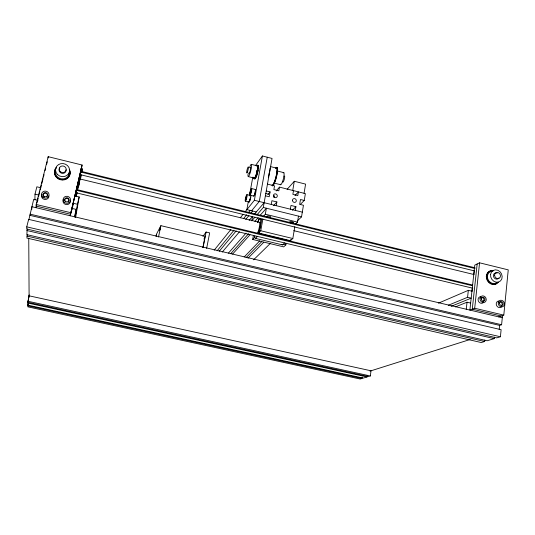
<?xml version="1.0" encoding="UTF-8"?>
<svg xmlns="http://www.w3.org/2000/svg" width="535" height="535" viewBox="0 0 535 535"><rect width="100%" height="100%" fill="white"/><g stroke="black" fill="none" stroke-linecap="round" stroke-linejoin="round"><path stroke-width="0.8" d="M31.819 209.212L31.832 206.704L502.291 317.73M34.902 199.956L35.002 194.145L36.855 186.809L40.794 187.752M82.102 165.021L70.225 215.765L82.102 165.021L48.197 156.681L36.199 204.497L36.126 207.72L36.728 205.313M48.13 157.932L48.197 156.681M503.796 315.128L508.25 269.874L479.574 262.819L474.786 265.119L469.884 310.079L474.685 308.24L503.796 315.128L498.714 316.887M499.202 329.5L499.61 325.394L501.603 324.745L502.526 315.403M500.412 336.762L501.114 329.694L28.636 219.377L26.75 226.86L26.777 229.013L496.747 337.866L500.412 336.762L26.75 226.86M27.205 228.9L26.857 234.644L487.111 340.768L494.2 338.628L494.353 337.124M27.272 234.504L26.904 238.068L481.246 342.534L484.67 341.504L484.824 340.026M477.166 263.976L472.271 309.17L501.241 316.011M474.685 308.24L479.574 262.819M466.259 309.223L467.028 302.208L470.653 303.071M448.303 305.278L467.57 297.293L468.339 290.331L472.044 291.221M472.057 291.187L472.412 287.904M473.843 274.776L474.204 271.492M80.203 179.024L259.622 222.359M250.447 197.542L250.059 199.415M204.557 238.209L204.189 239.941M370.32 375.971L371.029 370.795L29.097 295.815L27.787 302.288L368.394 376.546L370.32 375.971L27.767 301.218M28.148 301.586L27.82 305.117L363.305 378.084L367.057 376.954L367.244 375.563M28.181 304.408L27.847 306.849L360.175 379.027L362.001 378.472L362.195 377.108M71.603 210.884L71.991 208.409L76.211 209.412L74.947 216.802M72.319 209.018L73.221 203.253L77.435 204.263L75.174 217.377M250.42 197.763L250.126 199.201M75.696 196.412L75.937 194.961L75.562 196.512M304.061 193.296L305.585 184.12L294.303 181.265L287.108 189.363M297.473 220.788L301.526 216.876L303.452 205.266L299.674 204.323L300.476 199.508L304.248 200.451L305.378 193.63L279.471 187.116L276.234 190.908M261.093 218.955A11.054 2.033 -76.3 0 1 259.288 231.046L258.679 232.992L290.478 240.663L292.826 238.516L294.812 226.679M295.775 223.764L297.493 222.119L298.49 216.127M81.882 171.889L82.383 168.913L80.852 168.538M290.351 209.178L290.986 205.453L295.922 206.677L295.293 210.402M293.501 190.641L292.872 194.332L297.788 195.563L298.41 191.878L294.986 195.536M292.745 190.453L294.303 181.265M75.616 217.384L79.173 196.96L74.505 195.843M276.234 205.687L276.883 201.956L271.914 200.719L271.258 204.45M279.471 187.116L278.829 190.814L273.873 189.577L274.529 185.879L267.467 184.107M258.679 232.992L260.759 230.759L262.872 218.875M263.294 216.501L265.32 214.227L266.383 208.215L260.358 215.103M266.249 190.955L270.075 191.911L269.219 196.746L265.387 195.79M285.824 243.592L285.911 244.836L283.677 246.876L252.674 239.446L253.403 235.387M257.014 214.769L263.307 207.453L272.048 158.44L262.417 155.973L255.697 165.308M245.532 211.325L254.372 200.277L262.417 155.973M252.594 216.321L251.771 220.861L254.921 217.203M267.239 157.21L259.268 201.488L251.59 210.77M248.34 201.501L246.849 209.606L256.318 211.934M249.377 195.83L252.801 177.185M202.912 247.524L205.126 236.196L160.888 225.663L156.447 234.256L156.106 235.875M203.066 247.571L206.102 232.036L209.653 232.885L206.644 248.414M77.455 190.38L80.243 178.697M158.5 237.052L160.888 225.663M156.1 236.303L156.621 234.524L156.32 236.283M75.85 196.258L76.813 192.239M77.388 189.825L81.039 174.544M81.614 172.13L82.383 168.913M76.217 196.686L77.187 192.633M78.739 186.147L79.514 182.903M80.477 178.85L81.253 175.607M74.459 216.769L76.211 209.412M77.435 204.263L79.173 196.96M81.801 166.84L70.466 214.227L36.159 206.122L36.567 204.51M29.218 294.912L28.442 298.798L29.238 295.561M27.787 302.288L28.495 299.379L28.502 300.135M27.82 305.117L28.174 303.686M36.968 202.892L38.186 198.057M38.587 196.445L39.804 191.61M40.205 189.999L41.422 185.157M41.824 183.545L43.041 178.71M43.442 177.098L44.051 174.677M45.06 170.645L45.669 168.231M46.679 164.198L47.287 161.777M28.836 219.825L33.698 199.314L37.978 200.331M204.082 238.871L204.276 238.222M290.478 240.663L290.9 239.379M249.979 199.675L249.557 200.618M249.912 199.863L249.624 200.518M202.925 236.483L206.102 232.036M214.187 250.206L230.906 229.468M240.309 217.805L242.917 214.562M217.11 250.808L234.016 230.217M243.525 218.628L246.695 214.769M248.28 212.836L250.4 210.262M219.189 251.323L236.182 230.899M245.739 219.41L248.922 215.578M251.049 213.024L252.64 211.111M267.941 194.459L270.075 191.911M222.246 252.092L239.439 231.829M249.109 220.427L252.333 216.628M254.172 214.461L264.156 202.698M254.887 221.37L258.171 217.611M228.452 253.115L246.013 233.153M230.699 253.73L248.507 233.768M273.546 205.694L276.883 201.956M232.578 254.092L249.925 234.852M252.674 239.446L254.647 237.326L254.613 236.089M244.161 256.994L259.756 240.857M246.033 257.709L261.695 241.686M292.438 210.242L295.922 206.677M300.162 204.597L304.248 200.451M248.026 258.204L263.782 242.268M253.603 259.809L270.235 243.532M438.453 303.164L468.339 290.331M451.112 306.368L471.188 298.155L467.57 297.293M455.405 306.903L467.028 302.208M369.986 371.123L470.265 339.437M27.793 303.031L367.057 376.954M27.833 305.833L362.001 378.472M26.877 236.069L484.67 341.504M26.797 230.505L494.2 338.628M29.96 214.134L501.603 324.745M29.96 215.358L499.61 325.394M36.199 204.497L70.7 212.662M35.002 194.145L38.567 194.987M260.759 230.759L292.826 238.516M76.431 189.49L472.438 285.001M76.251 190.253L472.358 285.73M75.99 192.754L472.806 288.218M283.503 244.261L285.911 244.836M255.456 238.396L282.44 244.869M293.708 230.652L473.883 274.508M265.32 214.227L297.493 222.119M80.257 171.133L475.08 267.794M80.885 172.089L475 268.516M79.782 174.537L474.639 270.944M245.391 201.12L249.136 202.043M263.307 207.453L301.526 216.876M250.019 195.155L253.844 196.104M246.889 194.633L250.634 195.569M254.372 200.277L302.315 212.141M251.55 188.534L255.376 189.484M265.413 193.423L268.59 194.212M248.32 176.617L254.332 178.128M273.98 183.05L280.748 184.756M270.362 166.559L276.675 168.164M251.236 164.339L257.248 165.87M277.097 170.939L283.871 172.665M28.75 238.108L29.104 296.41M48.966 195.924A3.772 3.518 9.7 0 1 44.351 199.381A3.772 3.518 9.7 0 1 41.884 194.232M47.334 196.044A2.227 2.073 9.8 0 1 47.067 196.526M44.492 197.241A2.227 2.073 9.8 0 1 43.977 196.987M43.235 196.151A2.227 2.073 9.8 0 1 43.061 195.629M43.027 195.088A2.227 2.073 9.8 0 1 45.421 193.235A2.227 2.073 9.8 0 1 47.454 195.516M70.419 201.046A3.738 3.504 12.3 0 1 65.865 204.497A3.738 3.504 12.3 0 1 63.391 199.368M64.615 200.772A2.207 2.066 12.3 0 1 67.504 198.505A2.207 2.066 12.3 0 1 68.212 202.049M69.282 169.535A7.885 7.316 13.2 0 1 66.674 178.911A7.885 7.316 13.2 0 1 56.322 177.252A7.885 7.316 13.2 0 1 56.549 167.488M69.323 169.247A7.891 7.323 13.2 0 1 66.708 178.63A7.891 7.323 13.2 0 1 56.342 176.971A7.891 7.323 13.2 0 1 56.576 167.208M69.115 174.316A7.008 6.5 13.2 0 1 68.747 175.393M69.323 172.604A7.015 6.507 13.2 0 1 61.411 178.837A7.015 6.507 13.2 0 1 55.587 170.471M66.066 169.749A3.538 3.277 13.4 0 1 62.622 173.393A3.538 3.277 13.4 0 1 59.084 169.595M59.311 168.772A3.538 3.277 13.4 0 1 59.766 168.037M496.654 282.768A6.38 5.557 58.6 0 1 487.8 278.969A6.38 5.557 58.6 0 1 492.521 271.245M498.881 277.906A3.21 2.795 58.5 0 1 495.122 278.661A3.21 2.795 58.5 0 1 493.618 274.609A3.21 2.795 58.5 0 1 497.115 273.158M483.132 302.797A3.424 3.003 60 0 1 478.33 300.964A3.424 3.003 60 0 1 480.718 296.657M481.179 297.828A2.02 1.772 60 0 1 483.821 298.991A2.02 1.772 60 0 1 482.69 301.526M501.823 306.555A3.417 2.976 60.6 0 1 496.687 305.699A3.417 2.976 60.6 0 1 498.841 300.998M499.349 302.168A2.013 1.752 60.5 0 1 501.863 303.091A2.013 1.752 60.5 0 1 501.302 305.699M496.888 283.47A7.176 6.246 58.6 0 1 486.542 278.715A7.176 6.246 58.6 0 1 493.491 270.837M498.459 282.152A7.182 6.253 58.6 0 1 487.345 279.718A7.182 6.253 58.6 0 1 493.317 270.549M255.195 191.162A2.006 0.341 -76 0 1 254.934 192.908M254.861 193.188A2.006 0.341 -76 0 1 254.346 194.539M258.218 166.144A6.32 1.05 -75.8 0 1 258.298 168.679M258.077 170.11A6.32 1.05 -75.8 0 1 255.483 177.974M250.233 196.091A3.337 0.555 -76.1 0 1 250.821 196.806A3.337 0.555 -76.1 0 1 249.711 201.18A3.337 0.555 -76.1 0 1 248.929 201.207M255.182 189.651A3.411 0.582 -76 0 1 255.148 193.035A3.411 0.582 -76 0 1 253.623 195.75M273.739 196.077A2 0.381 -75.9 0 1 274.248 195.79A2 0.381 -75.9 0 1 274.02 197.656M257.723 165.703A7.115 1.184 -75.8 0 1 257.683 172.517A7.115 1.184 -75.8 0 1 254.493 178.402M256.974 165.516A7.115 1.177 -75.8 0 1 257.696 168.552A7.115 1.177 -75.8 0 1 255.269 177.312A7.115 1.177 -75.8 0 1 253.724 177.239M270.101 168.137A9.704 1.732 -75.7 0 1 268.323 177.292M269.673 170.578A8.914 1.592 -75.7 0 1 268.991 174.189M283.149 172.919A6.293 1.23 -75.6 0 1 283.343 179.004A6.293 1.23 -75.6 0 1 280.253 184.147M275.431 168.411A9.69 1.806 -75.6 0 1 276.836 173.387A9.69 1.806 -75.6 0 1 272.422 185.846M276.254 168.07A8.901 1.658 -75.6 0 1 275.873 177.132A8.901 1.658 -75.6 0 1 271.867 185.137M276.475 167.629A9.69 1.812 -75.6 0 1 276.996 174.657A9.69 1.812 -75.6 0 1 272.796 185.939M277.05 168.264A8.901 1.665 -75.6 0 1 276.247 177.232A8.901 1.665 -75.6 0 1 272.649 185.377M284.058 176.396A3.143 0.622 -75.6 0 1 284.68 177.145A3.143 0.622 -75.6 0 1 283.697 181.071A3.143 0.622 -75.6 0 1 282.734 181.673M257.536 222.466A11.054 2.033 -76.3 0 1 259.696 218.113M291.007 222.874A2 0.649 9.3 0 1 290.084 221.671A2 0.649 9.3 0 1 293.381 222.326A2 0.649 9.3 0 1 291.515 222.975M259.301 222.272A6.32 1.157 -76.3 0 1 259.508 226.098A6.32 1.157 -76.3 0 1 257.663 232.812M284.393 242.843A10.212 2.193 -76.2 0 1 281.972 244.415M257.696 222.513A10.265 1.886 -76.3 0 1 260.899 220.152A10.265 1.886 -76.3 0 1 258.278 233.708M257.215 236.303A10.265 1.886 -76.3 0 1 254.861 236.865M256.9 166.158A6.326 1.043 -75.8 0 1 256.94 171.728A6.326 1.043 -75.8 0 1 254.085 177.974M249.557 167.669A6.333 1.003 -75.8 0 1 251.611 165.589A6.333 1.003 -75.8 0 1 249.37 175.005A6.333 1.003 -75.8 0 1 248.106 173.768M250.233 167.716A3.163 0.502 -75.8 0 1 250.641 168.679A3.163 0.502 -75.8 0 1 249.624 172.624A3.163 0.502 -75.8 0 1 248.862 173.012M256.606 170.665A3.163 0.522 -75.8 0 1 256.459 171.427M160.386 227.342L159.697 230.19L160.386 227.342M251.37 190.206C250.206 197.174 249.457 191.309 251.37 190.206M246.702 196.285C245.538 203.139 244.89 197.301 246.702 196.285M42.693 197.174A3.792 3.531 9.8 0 0 48.959 195.516A3.792 3.531 9.8 0 0 44.164 191.236A3.792 3.531 9.8 0 0 42.693 197.174M43.582 195.95A2.227 2.08 9.8 0 0 47.374 195.382A2.227 2.08 9.8 0 0 44.873 192.58A2.227 2.08 9.8 0 0 43.582 195.95M64.32 202.324A3.758 3.518 12.4 0 0 70.513 200.665A3.758 3.518 12.4 0 0 65.745 196.398A3.758 3.518 12.4 0 0 64.32 202.324M65.19 201.107A2.214 2.073 12.4 0 0 68.941 200.538A2.214 2.073 12.4 0 0 66.454 197.743A2.214 2.073 12.4 0 0 65.19 201.107M60.04 171.367A3.544 3.284 13.4 0 0 66.026 170.384A3.544 3.284 13.4 0 0 61.94 166.004A3.544 3.284 13.4 0 0 60.04 171.367M57.599 174.611A7.069 6.554 13.4 0 0 69.376 172.023A7.069 6.554 13.4 0 0 60.736 163.703A7.069 6.554 13.4 0 0 57.599 174.611M490.582 274.401A6.427 5.591 58.5 0 0 498.513 282.045A6.427 5.591 58.5 0 0 499.957 271.673A6.427 5.591 58.5 0 0 490.582 274.401M480.015 298.476A3.437 3.016 60 0 0 484.382 302.402A3.437 3.016 60 0 0 484.971 296.764A3.437 3.016 60 0 0 480.015 298.476M481.286 299.058A2.026 1.772 60 0 0 484.101 300.984A2.026 1.772 60 0 0 483.981 297.594A2.026 1.772 60 0 0 481.286 299.058M498.245 302.83A3.431 2.989 60.5 0 0 502.592 306.742A3.431 2.989 60.5 0 0 503.147 301.118A3.431 2.989 60.5 0 0 498.245 302.83M499.509 303.412A2.02 1.759 60.5 0 0 502.311 305.325A2.02 1.759 60.5 0 0 502.178 301.941A2.02 1.759 60.5 0 0 499.509 303.412M246.04 200.036A3.344 0.542 -76.1 0 0 247.023 194.7A3.344 0.542 -76.1 0 0 245.364 198.893A3.344 0.542 -76.1 0 0 246.04 200.036M250.694 194.031A3.417 0.568 -76 0 0 251.684 188.587A3.417 0.568 -76 0 0 249.979 192.901A3.417 0.568 -76 0 0 250.694 194.031M247.377 172.096A3.17 0.495 -75.9 0 0 248.414 166.947A3.17 0.495 -75.9 0 0 246.869 170.698A3.17 0.495 -75.9 0 0 247.377 172.096M273.559 196.278A2.006 1.846 41.5 0 0 276.869 197.094A2.006 1.846 41.5 0 0 275.699 193.897A2.006 1.846 41.5 0 0 273.559 196.278M292.484 200.525A2 1.832 43.6 0 0 295.514 202.143A2 1.832 43.6 0 0 295.186 198.833A2 1.832 43.6 0 0 292.484 200.525M494.621 275.331A3.223 2.802 58.5 0 0 499.155 278.3A3.223 2.802 58.5 0 0 498.834 272.924A3.223 2.802 58.5 0 0 494.621 275.331M267.293 216.976A2.006 0.655 9.8 0 0 270.61 217.19A2.006 0.655 9.8 0 0 268.189 216A2.006 0.655 9.8 0 0 267.293 216.976"/></g></svg>
